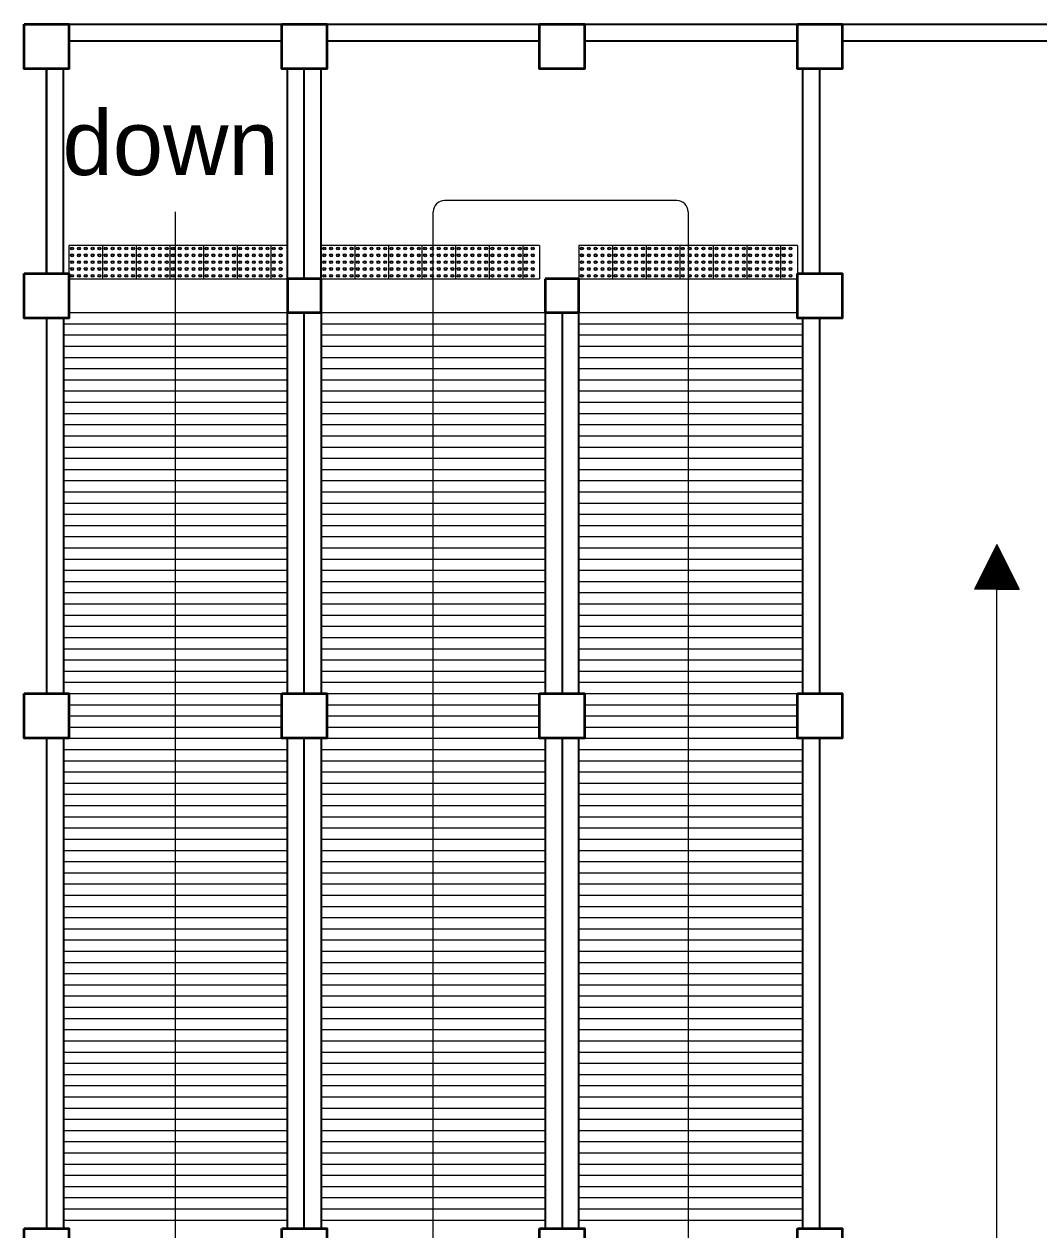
# Model space of a CAD drawing. Header units: millimetres. Extents: x 3 to 200, y 1 to 233.
# Drawn here: x 3.42 to 12.48, y 36.12 to 46.89 of the extents above; entities that cross this region are included whole.
import ezdxf

# ---------------------------------------------------------------- set-up
doc = ezdxf.new("R2010")
doc.units = ezdxf.units.MM
doc.header["$MEASUREMENT"] = 0
doc.styles.add('SWISSLT175', font='swissl.ttf', dxfattribs={"height": 0.175})

msp = doc.modelspace()

# ---------------------------------------------------------------- linework, layer by layer
at = {"color": 8, "lineweight": 25}
for p, q in [((3.82, 46.887), (8.42, 46.887)), ((8.42, 46.887), (13.72, 46.887)), ((3.82, 46.737), (5.72, 46.737)), ((6.12, 46.737), (8.02, 46.737)), ((8.42, 46.737), (10.32, 46.737)), ((10.72, 46.737), (13.72, 46.737)), ((3.62, 46.487), (3.62, 44.662)), ((3.62, 44.662), (3.62, 46.487)), ((3.77, 44.662), (3.77, 46.487)), ((5.77, 44.612), (5.77, 46.487)), ((5.92, 44.612), (5.92, 46.487)), ((6.07, 44.612), (6.07, 46.487)), ((10.37, 44.662), (10.37, 46.487)), ((10.52, 44.662), (10.52, 46.487)), ((8.07, 44.612), (8.07, 40.912)), ((8.37, 40.912), (8.37, 44.612)), ((3.62, 44.262), (3.62, 40.912)), ((3.77, 44.262), (3.77, 40.912)), ((5.77, 40.912), (5.77, 44.312)), ((5.92, 40.912), (5.92, 44.312)), ((6.07, 44.312), (6.07, 40.912)), ((8.22, 44.312), (8.22, 40.912)), ((10.37, 40.912), (10.37, 44.262)), ((10.52, 40.912), (10.52, 44.262)), ((3.62, 40.512), (3.62, 36.137)), ((3.77, 40.512), (3.77, 36.137)), ((5.77, 36.137), (5.77, 40.512)), ((5.92, 36.137), (5.92, 40.512)), ((6.07, 40.512), (6.07, 36.137)), ((8.07, 40.512), (8.07, 36.137)), ((8.22, 40.512), (8.22, 36.137)), ((8.37, 36.137), (8.37, 40.512)), ((10.37, 36.137), (10.37, 40.512)), ((10.52, 36.137), (10.52, 40.512))]:
    msp.add_line(p, q, dxfattribs=at)
at = {"color": 8, "lineweight": 9}
for p, q in [((9.245, 45.312), (7.17, 45.312)), ((4.77, 32.312), (4.77, 45.212)), ((7.07, 31.259), (7.07, 45.212)), ((9.345, 45.212), (9.345, 31.259)), ((4.12, 44.912), (3.82, 44.912)), ((3.82, 44.912), (3.82, 44.612)), ((4.42, 44.912), (4.12, 44.912)), ((4.12, 44.912), (4.12, 44.612)), ((4.72, 44.912), (4.42, 44.912)), ((4.42, 44.912), (4.42, 44.612)), ((5.02, 44.912), (4.72, 44.912)), ((4.72, 44.912), (4.72, 44.612)), ((5.32, 44.912), (5.02, 44.912)), ((5.02, 44.912), (5.02, 44.612)), ((5.32, 44.912), (5.32, 44.612)), ((5.62, 44.912), (5.32, 44.912)), ((5.62, 44.912), (5.62, 44.612)), ((5.77, 44.912), (5.62, 44.912)), ((5.77, 44.912), (5.77, 44.612)), ((6.37, 44.912), (6.07, 44.912)), ((6.07, 44.912), (6.07, 44.612)), ((6.67, 44.912), (6.37, 44.912)), ((6.37, 44.912), (6.37, 44.612)), ((6.97, 44.912), (6.67, 44.912)), ((6.67, 44.912), (6.67, 44.612)), ((7.27, 44.912), (6.97, 44.912)), ((6.97, 44.912), (6.97, 44.612)), ((7.57, 44.912), (7.27, 44.912)), ((7.27, 44.912), (7.27, 44.612)), ((7.87, 44.912), (7.57, 44.912)), ((7.57, 44.912), (7.57, 44.612)), ((8.02, 44.912), (7.87, 44.912)), ((7.87, 44.912), (7.87, 44.612)), ((8.02, 44.912), (8.02, 44.612)), ((8.67, 44.912), (8.37, 44.912)), ((8.37, 44.912), (8.37, 44.612)), ((8.97, 44.912), (8.67, 44.912)), ((8.67, 44.912), (8.67, 44.612)), ((9.27, 44.912), (8.97, 44.912)), ((8.97, 44.912), (8.97, 44.612)), ((9.57, 44.912), (9.27, 44.912)), ((9.27, 44.912), (9.27, 44.612)), ((9.87, 44.912), (9.57, 44.912)), ((9.57, 44.912), (9.57, 44.612)), ((10.17, 44.912), (9.87, 44.912)), ((9.87, 44.912), (9.87, 44.612)), ((10.32, 44.912), (10.17, 44.912)), ((10.17, 44.912), (10.17, 44.612)), ((10.32, 44.912), (10.32, 44.612)), ((3.82, 44.612), (4.12, 44.612)), ((4.12, 44.612), (4.42, 44.612)), ((4.42, 44.612), (4.72, 44.612)), ((4.72, 44.612), (5.02, 44.612)), ((5.02, 44.612), (5.32, 44.612)), ((5.32, 44.612), (5.62, 44.612)), ((5.62, 44.612), (5.92, 44.612)), ((6.07, 44.612), (6.37, 44.612)), ((6.37, 44.612), (6.67, 44.612)), ((6.67, 44.612), (6.97, 44.612)), ((6.97, 44.612), (7.27, 44.612)), ((7.27, 44.612), (7.57, 44.612)), ((7.57, 44.612), (8.02, 44.612)), ((8.37, 44.612), (8.67, 44.612)), ((8.67, 44.612), (8.97, 44.612)), ((8.97, 44.612), (9.27, 44.612)), ((9.27, 44.612), (9.57, 44.612)), ((9.57, 44.612), (9.87, 44.612)), ((9.87, 44.612), (10.32, 44.612)), ((3.82, 44.312), (5.77, 44.312)), ((6.07, 44.312), (8.07, 44.312)), ((8.37, 44.312), (10.32, 44.312)), ((3.77, 44.212), (5.77, 44.212)), ((6.07, 44.212), (8.07, 44.212)), ((8.37, 44.212), (10.37, 44.212)), ((3.77, 44.112), (5.77, 44.112)), ((6.07, 44.112), (8.07, 44.112)), ((8.37, 44.112), (10.37, 44.112)), ((3.77, 44.012), (5.77, 44.012)), ((3.77, 43.912), (5.77, 43.912)), ((6.07, 44.012), (8.07, 44.012)), ((6.07, 43.912), (8.07, 43.912)), ((8.37, 44.012), (10.37, 44.012)), ((8.37, 43.912), (10.37, 43.912)), ((3.77, 43.812), (5.77, 43.812)), ((6.07, 43.812), (8.07, 43.812)), ((8.37, 43.812), (10.37, 43.812)), ((3.77, 43.712), (5.77, 43.712)), ((6.07, 43.712), (8.07, 43.712)), ((8.37, 43.712), (10.37, 43.712)), ((3.77, 43.612), (5.77, 43.612)), ((6.07, 43.612), (8.07, 43.612)), ((8.37, 43.612), (10.37, 43.612)), ((3.77, 43.512), (5.77, 43.512)), ((6.07, 43.512), (8.07, 43.512)), ((8.37, 43.512), (10.37, 43.512)), ((3.77, 43.412), (5.77, 43.412)), ((6.07, 43.412), (8.07, 43.412)), ((8.37, 43.412), (10.37, 43.412)), ((3.77, 43.312), (5.77, 43.312)), ((6.07, 43.312), (8.07, 43.312)), ((8.37, 43.312), (10.37, 43.312)), ((3.77, 43.212), (5.77, 43.212)), ((6.07, 43.212), (8.07, 43.212)), ((8.37, 43.212), (10.37, 43.212)), ((3.77, 43.112), (5.77, 43.112)), ((6.07, 43.112), (8.07, 43.112)), ((8.37, 43.112), (10.37, 43.112)), ((3.77, 43.012), (5.77, 43.012)), ((6.07, 43.012), (8.07, 43.012)), ((8.37, 43.012), (10.37, 43.012)), ((3.77, 42.912), (5.77, 42.912)), ((6.07, 42.912), (8.07, 42.912)), ((8.37, 42.912), (10.37, 42.912)), ((3.77, 42.812), (5.77, 42.812)), ((6.07, 42.812), (8.07, 42.812)), ((8.37, 42.812), (10.37, 42.812)), ((3.77, 42.712), (5.77, 42.712)), ((6.07, 42.712), (8.07, 42.712)), ((8.37, 42.712), (10.37, 42.712)), ((3.77, 42.612), (5.77, 42.612)), ((6.07, 42.612), (8.07, 42.612)), ((8.37, 42.612), (10.37, 42.612)), ((3.77, 42.512), (5.77, 42.512)), ((3.77, 42.412), (5.77, 42.412)), ((6.07, 42.512), (8.07, 42.512)), ((6.07, 42.412), (8.07, 42.412)), ((8.37, 42.512), (10.37, 42.512)), ((8.37, 42.412), (10.37, 42.412)), ((3.77, 42.312), (5.77, 42.312)), ((6.07, 42.312), (8.07, 42.312)), ((8.37, 42.312), (10.37, 42.312)), ((3.77, 42.212), (5.77, 42.212)), ((6.07, 42.212), (8.07, 42.212)), ((8.37, 42.212), (10.37, 42.212)), ((12.1, 42.243), (11.9, 41.843)), ((12.1, 42.193), (12.075, 42.193)), ((12.1, 42.203), (12.08, 42.203)), ((12.1, 42.213), (12.085, 42.213)), ((12.1, 42.223), (12.09, 42.223)), ((12.1, 42.233), (12.095, 42.233)), ((12.1, 42.243), (12.3, 41.843)), ((12.105, 42.233), (12.1, 42.233)), ((12.11, 42.223), (12.1, 42.223)), ((12.115, 42.213), (12.1, 42.213)), ((12.12, 42.203), (12.1, 42.203)), ((12.125, 42.193), (12.1, 42.193)), ((3.77, 42.112), (5.77, 42.112)), ((6.07, 42.112), (8.07, 42.112)), ((8.37, 42.112), (10.37, 42.112)), ((12.1, 42.083), (12.02, 42.083)), ((12.1, 42.093), (12.025, 42.093)), ((12.1, 42.103), (12.03, 42.103)), ((12.1, 42.113), (12.035, 42.113)), ((12.1, 42.123), (12.04, 42.123)), ((12.1, 42.133), (12.045, 42.133)), ((12.1, 42.143), (12.05, 42.143)), ((12.1, 42.153), (12.055, 42.153)), ((12.1, 42.163), (12.06, 42.163)), ((12.1, 42.173), (12.065, 42.173)), ((12.1, 42.183), (12.07, 42.183)), ((12.13, 42.183), (12.1, 42.183)), ((12.135, 42.173), (12.1, 42.173)), ((12.14, 42.163), (12.1, 42.163)), ((12.145, 42.153), (12.1, 42.153)), ((12.15, 42.143), (12.1, 42.143)), ((12.155, 42.133), (12.1, 42.133)), ((12.16, 42.123), (12.1, 42.123)), ((12.165, 42.113), (12.1, 42.113)), ((12.17, 42.103), (12.1, 42.103)), ((12.175, 42.093), (12.1, 42.093)), ((12.18, 42.083), (12.1, 42.083)), ((3.77, 42.012), (5.77, 42.012)), ((6.07, 42.012), (8.07, 42.012)), ((8.37, 42.012), (10.37, 42.012)), ((12.1, 41.983), (11.97, 41.983)), ((12.1, 41.993), (11.975, 41.993)), ((12.1, 42.003), (11.98, 42.003)), ((12.1, 42.013), (11.985, 42.013)), ((12.1, 42.023), (11.99, 42.023)), ((12.1, 42.033), (11.995, 42.033)), ((12.1, 42.043), (12, 42.043)), ((12.1, 42.053), (12.005, 42.053)), ((12.1, 42.063), (12.01, 42.063)), ((12.1, 42.073), (12.015, 42.073)), ((12.185, 42.073), (12.1, 42.073)), ((12.19, 42.063), (12.1, 42.063)), ((12.195, 42.053), (12.1, 42.053)), ((12.2, 42.043), (12.1, 42.043)), ((12.205, 42.033), (12.1, 42.033)), ((12.21, 42.023), (12.1, 42.023)), ((12.215, 42.013), (12.1, 42.013)), ((12.22, 42.003), (12.1, 42.003)), ((12.225, 41.993), (12.1, 41.993)), ((12.23, 41.983), (12.1, 41.983)), ((3.77, 41.912), (5.77, 41.912)), ((6.07, 41.912), (8.07, 41.912)), ((8.37, 41.912), (10.37, 41.912)), ((12.1, 41.873), (11.915, 41.873)), ((12.1, 41.883), (11.92, 41.883)), ((12.1, 41.893), (11.925, 41.893)), ((12.1, 41.903), (11.93, 41.903)), ((12.1, 41.913), (11.935, 41.913)), ((12.1, 41.923), (11.94, 41.923)), ((12.1, 41.933), (11.945, 41.933)), ((12.1, 41.933), (11.945, 41.933)), ((12.1, 41.943), (11.95, 41.943)), ((12.1, 41.953), (11.955, 41.953)), ((12.1, 41.963), (11.96, 41.963)), ((12.1, 41.973), (11.965, 41.973)), ((12.235, 41.973), (12.1, 41.973)), ((12.24, 41.963), (12.1, 41.963)), ((12.245, 41.953), (12.1, 41.953)), ((12.25, 41.943), (12.1, 41.943)), ((12.255, 41.933), (12.1, 41.933)), ((12.255, 41.933), (12.1, 41.933)), ((12.26, 41.923), (12.1, 41.923)), ((12.265, 41.913), (12.1, 41.913)), ((12.27, 41.903), (12.1, 41.903)), ((12.275, 41.893), (12.1, 41.893)), ((12.28, 41.883), (12.1, 41.883)), ((12.285, 41.873), (12.1, 41.873)), ((3.77, 41.812), (5.77, 41.812)), ((6.07, 41.812), (8.07, 41.812)), ((8.37, 41.812), (10.37, 41.812)), ((12.1, 41.843), (11.9, 41.843)), ((12.1, 41.853), (11.905, 41.853)), ((12.1, 41.863), (11.91, 41.863)), ((12.1, 41.863), (12.29, 41.863)), ((12.1, 41.853), (12.295, 41.853)), ((12.1, 34.525), (12.1, 41.843)), ((12.1, 41.843), (12.3, 41.843)), ((3.77, 41.712), (5.77, 41.712)), ((6.07, 41.712), (8.07, 41.712)), ((8.37, 41.712), (10.37, 41.712)), ((3.77, 41.612), (5.77, 41.612)), ((6.07, 41.612), (8.07, 41.612)), ((8.37, 41.612), (10.37, 41.612)), ((3.77, 41.512), (5.77, 41.512)), ((6.07, 41.512), (8.07, 41.512)), ((8.37, 41.512), (10.37, 41.512)), ((3.77, 41.412), (5.77, 41.412)), ((6.07, 41.412), (8.07, 41.412)), ((8.37, 41.412), (10.37, 41.412)), ((3.77, 41.312), (5.77, 41.312)), ((6.07, 41.312), (8.07, 41.312)), ((8.37, 41.312), (10.37, 41.312)), ((3.77, 41.212), (5.77, 41.212)), ((6.07, 41.212), (8.07, 41.212)), ((8.37, 41.212), (10.37, 41.212)), ((3.77, 41.112), (5.77, 41.112)), ((3.77, 41.012), (5.77, 41.012)), ((6.07, 41.112), (8.07, 41.112)), ((6.07, 41.012), (8.07, 41.012)), ((8.37, 41.112), (10.37, 41.112)), ((8.37, 41.012), (10.37, 41.012)), ((3.77, 40.912), (5.77, 40.912)), ((6.07, 40.912), (8.07, 40.912)), ((8.37, 40.912), (10.37, 40.912)), ((3.82, 40.812), (5.72, 40.812)), ((6.12, 40.812), (8.02, 40.812)), ((8.42, 40.812), (10.32, 40.812)), ((3.82, 40.712), (5.72, 40.712)), ((6.12, 40.712), (8.02, 40.712)), ((8.42, 40.712), (10.32, 40.712)), ((3.82, 40.612), (5.72, 40.612)), ((6.12, 40.612), (8.02, 40.612)), ((8.42, 40.612), (10.32, 40.612)), ((3.77, 40.512), (5.77, 40.512)), ((6.07, 40.512), (8.07, 40.512)), ((8.37, 40.512), (10.37, 40.512)), ((3.77, 40.412), (5.77, 40.412)), ((6.07, 40.412), (8.07, 40.412)), ((8.37, 40.412), (10.37, 40.412)), ((3.77, 40.312), (5.77, 40.312)), ((6.07, 40.312), (8.07, 40.312)), ((8.37, 40.312), (10.37, 40.312)), ((3.77, 40.212), (5.77, 40.212)), ((6.07, 40.212), (8.07, 40.212)), ((8.37, 40.212), (10.37, 40.212)), ((3.77, 40.112), (5.77, 40.112)), ((6.07, 40.112), (8.07, 40.112)), ((8.37, 40.112), (10.37, 40.112)), ((3.77, 40.012), (5.77, 40.012)), ((6.07, 40.012), (8.07, 40.012)), ((8.37, 40.012), (10.37, 40.012)), ((3.77, 39.912), (5.77, 39.912)), ((6.07, 39.912), (8.07, 39.912)), ((8.37, 39.912), (10.37, 39.912)), ((3.77, 39.812), (5.77, 39.812)), ((6.07, 39.812), (8.07, 39.812)), ((8.37, 39.812), (10.37, 39.812)), ((3.77, 39.712), (5.77, 39.712)), ((3.77, 39.612), (5.77, 39.612)), ((6.07, 39.712), (8.07, 39.712)), ((6.07, 39.612), (8.07, 39.612)), ((8.37, 39.712), (10.37, 39.712)), ((8.37, 39.612), (10.37, 39.612)), ((3.77, 39.512), (5.77, 39.512)), ((6.07, 39.512), (8.07, 39.512)), ((8.37, 39.512), (10.37, 39.512)), ((3.77, 39.412), (5.77, 39.412)), ((6.07, 39.412), (8.07, 39.412)), ((8.37, 39.412), (10.37, 39.412)), ((3.77, 39.312), (5.77, 39.312)), ((6.07, 39.312), (8.07, 39.312)), ((8.37, 39.312), (10.37, 39.312)), ((3.77, 39.212), (5.77, 39.212)), ((6.07, 39.212), (8.07, 39.212)), ((8.37, 39.212), (10.37, 39.212)), ((3.77, 39.112), (5.77, 39.112)), ((6.07, 39.112), (8.07, 39.112)), ((8.37, 39.112), (10.37, 39.112)), ((3.77, 39.012), (5.77, 39.012)), ((6.07, 39.012), (8.07, 39.012)), ((8.37, 39.012), (10.37, 39.012)), ((3.77, 38.912), (5.77, 38.912)), ((6.07, 38.912), (8.07, 38.912)), ((8.37, 38.912), (10.37, 38.912)), ((3.77, 38.812), (5.77, 38.812)), ((6.07, 38.812), (8.07, 38.812)), ((8.37, 38.812), (10.37, 38.812)), ((3.77, 38.712), (5.77, 38.712)), ((6.07, 38.712), (8.07, 38.712)), ((8.37, 38.712), (10.37, 38.712)), ((3.77, 38.612), (5.77, 38.612)), ((6.07, 38.612), (8.07, 38.612)), ((8.37, 38.612), (10.37, 38.612)), ((3.77, 38.512), (5.77, 38.512)), ((5.77, 38.462), (5.77, 38.162)), ((6.07, 38.512), (8.07, 38.512)), ((6.07, 38.162), (6.07, 38.462)), ((8.07, 38.462), (8.07, 38.162)), ((8.37, 38.512), (10.37, 38.512)), ((8.37, 38.162), (8.37, 38.462)), ((10.37, 38.462), (10.37, 38.162)), ((3.77, 38.412), (5.77, 38.412)), ((6.07, 38.412), (8.07, 38.412)), ((8.37, 38.412), (10.37, 38.412)), ((3.77, 38.312), (5.77, 38.312)), ((3.77, 38.212), (5.77, 38.212)), ((6.07, 38.312), (8.07, 38.312)), ((6.07, 38.212), (8.07, 38.212)), ((8.37, 38.312), (10.37, 38.312)), ((8.37, 38.212), (10.37, 38.212)), ((3.77, 38.112), (5.77, 38.112)), ((6.07, 38.112), (8.07, 38.112)), ((8.37, 38.112), (10.37, 38.112)), ((3.77, 38.012), (5.77, 38.012)), ((6.07, 38.012), (8.07, 38.012)), ((8.37, 38.012), (10.37, 38.012)), ((3.77, 37.912), (5.77, 37.912)), ((6.07, 37.912), (8.07, 37.912)), ((8.37, 37.912), (10.37, 37.912)), ((3.77, 37.812), (5.77, 37.812)), ((6.07, 37.812), (8.07, 37.812)), ((8.37, 37.812), (10.37, 37.812)), ((3.77, 37.712), (5.77, 37.712)), ((6.07, 37.712), (8.07, 37.712)), ((8.37, 37.712), (10.37, 37.712)), ((3.77, 37.612), (5.77, 37.612)), ((6.07, 37.612), (8.07, 37.612)), ((8.37, 37.612), (10.37, 37.612)), ((3.77, 37.512), (5.77, 37.512)), ((6.07, 37.512), (8.07, 37.512)), ((8.37, 37.512), (10.37, 37.512)), ((3.77, 37.412), (5.77, 37.412)), ((6.07, 37.412), (8.07, 37.412)), ((8.37, 37.412), (10.37, 37.412)), ((3.77, 37.312), (5.77, 37.312)), ((6.07, 37.312), (8.07, 37.312)), ((8.37, 37.312), (10.37, 37.312)), ((3.77, 37.212), (5.77, 37.212)), ((6.07, 37.212), (8.07, 37.212)), ((8.37, 37.212), (10.37, 37.212)), ((3.77, 37.112), (5.77, 37.112)), ((6.07, 37.112), (8.07, 37.112)), ((8.37, 37.112), (10.37, 37.112)), ((3.77, 37.012), (5.77, 37.012)), ((6.07, 37.012), (8.07, 37.012)), ((8.37, 37.012), (10.37, 37.012)), ((3.77, 36.912), (5.77, 36.912)), ((3.77, 36.812), (5.77, 36.812)), ((6.07, 36.912), (8.07, 36.912)), ((6.07, 36.812), (8.07, 36.812)), ((8.37, 36.912), (10.37, 36.912)), ((8.37, 36.812), (10.37, 36.812)), ((3.77, 36.712), (5.77, 36.712)), ((6.07, 36.712), (8.07, 36.712)), ((8.37, 36.712), (10.37, 36.712)), ((3.77, 36.612), (5.77, 36.612)), ((6.07, 36.612), (8.07, 36.612)), ((8.37, 36.612), (10.37, 36.612)), ((3.77, 36.512), (5.77, 36.512)), ((6.07, 36.512), (8.07, 36.512)), ((8.37, 36.512), (10.37, 36.512)), ((3.77, 36.412), (5.77, 36.412)), ((6.07, 36.412), (8.07, 36.412)), ((8.37, 36.412), (10.37, 36.412)), ((3.77, 36.312), (5.77, 36.312)), ((6.07, 36.312), (8.07, 36.312)), ((8.37, 36.312), (10.37, 36.312)), ((3.77, 36.212), (5.77, 36.212)), ((6.07, 36.212), (8.07, 36.212)), ((8.37, 36.212), (10.37, 36.212))]:
    msp.add_line(p, q, dxfattribs=at)
at = {"color": 8, "lineweight": 35}
for p, q in [((6.07, 44.612), (5.77, 44.612)), ((5.77, 44.612), (5.77, 44.312)), ((6.07, 44.312), (6.07, 44.612)), ((8.37, 44.612), (8.07, 44.612)), ((8.07, 44.612), (8.07, 44.312)), ((8.37, 44.312), (8.37, 44.612)), ((5.77, 44.312), (6.07, 44.312)), ((5.77, 44.312), (6.07, 44.312)), ((8.07, 44.312), (8.37, 44.312))]:
    msp.add_line(p, q, dxfattribs=at)
for points in [[(3.42, 46.887), (3.82, 46.887), (3.82, 46.487), (3.42, 46.487)], [(5.72, 46.887), (6.12, 46.887), (6.12, 46.487), (5.72, 46.487)], [(8.02, 46.887), (8.42, 46.887), (8.42, 46.487), (8.02, 46.487)], [(10.32, 46.887), (10.72, 46.887), (10.72, 46.487), (10.32, 46.487)], [(3.42, 44.662), (3.82, 44.662), (3.82, 44.262), (3.42, 44.262)], [(10.32, 44.662), (10.72, 44.662), (10.72, 44.262), (10.32, 44.262)], [(3.42, 40.912), (3.82, 40.912), (3.82, 40.512), (3.42, 40.512)], [(5.72, 40.912), (6.12, 40.912), (6.12, 40.512), (5.72, 40.512)], [(8.02, 40.912), (8.42, 40.912), (8.42, 40.512), (8.02, 40.512)], [(10.32, 40.912), (10.72, 40.912), (10.72, 40.512), (10.32, 40.512)], [(3.42, 36.137), (3.82, 36.137), (3.82, 35.737), (3.42, 35.737)], [(5.72, 36.137), (6.12, 36.137), (6.12, 35.737), (5.72, 35.737)], [(8.02, 36.137), (8.42, 36.137), (8.42, 35.737), (8.02, 35.737)], [(10.32, 36.137), (10.72, 36.137), (10.72, 35.737), (10.32, 35.737)]]:
    msp.add_lwpolyline(points, close=True, dxfattribs=at)
at = {"color": 8, "lineweight": 9}
for centre, radius in [((3.848, 44.884), 0.013), ((3.848, 44.884), 0.009), ((3.909, 44.884), 0.013), ((3.909, 44.884), 0.009), ((3.97, 44.884), 0.013), ((3.97, 44.884), 0.009), ((4.031, 44.884), 0.013), ((4.031, 44.884), 0.009), ((4.092, 44.884), 0.013), ((4.092, 44.884), 0.009), ((4.148, 44.884), 0.013), ((4.148, 44.884), 0.009), ((4.209, 44.884), 0.013), ((4.209, 44.884), 0.009), ((4.27, 44.884), 0.013), ((4.27, 44.884), 0.009), ((4.331, 44.884), 0.013), ((4.331, 44.884), 0.009), ((4.392, 44.884), 0.013), ((4.392, 44.884), 0.009), ((4.448, 44.884), 0.013), ((4.448, 44.884), 0.009), ((4.509, 44.884), 0.013), ((4.509, 44.884), 0.009), ((4.57, 44.884), 0.013), ((4.57, 44.884), 0.009), ((4.631, 44.884), 0.013), ((4.631, 44.884), 0.009), ((4.692, 44.884), 0.013), ((4.692, 44.884), 0.009), ((4.748, 44.884), 0.013), ((4.748, 44.884), 0.009), ((4.809, 44.884), 0.013), ((4.809, 44.884), 0.009), ((4.87, 44.884), 0.013), ((4.87, 44.884), 0.009), ((4.931, 44.884), 0.013), ((4.931, 44.884), 0.009), ((4.992, 44.884), 0.013), ((4.992, 44.884), 0.009), ((5.048, 44.884), 0.013), ((5.048, 44.884), 0.009), ((5.109, 44.884), 0.013), ((5.109, 44.884), 0.009), ((5.17, 44.884), 0.013), ((5.17, 44.884), 0.009), ((5.231, 44.884), 0.013), ((5.231, 44.884), 0.009), ((5.292, 44.884), 0.013), ((5.292, 44.884), 0.009), ((5.348, 44.884), 0.013), ((5.348, 44.884), 0.009), ((5.409, 44.884), 0.013), ((5.409, 44.884), 0.009), ((5.47, 44.884), 0.013), ((5.47, 44.884), 0.009), ((5.531, 44.884), 0.013), ((5.531, 44.884), 0.009), ((5.592, 44.884), 0.013), ((5.592, 44.884), 0.009), ((5.648, 44.884), 0.013), ((5.648, 44.884), 0.009), ((5.709, 44.884), 0.013), ((5.709, 44.884), 0.009), ((6.098, 44.884), 0.013), ((6.098, 44.884), 0.009), ((6.159, 44.884), 0.013), ((6.159, 44.884), 0.009), ((6.22, 44.884), 0.013), ((6.22, 44.884), 0.009), ((6.281, 44.884), 0.013), ((6.281, 44.884), 0.009), ((6.342, 44.884), 0.013), ((6.342, 44.884), 0.009), ((6.398, 44.884), 0.013), ((6.398, 44.884), 0.009), ((6.459, 44.884), 0.013), ((6.459, 44.884), 0.009), ((6.52, 44.884), 0.013), ((6.52, 44.884), 0.009), ((6.581, 44.884), 0.013), ((6.581, 44.884), 0.009), ((6.642, 44.884), 0.013), ((6.642, 44.884), 0.009), ((6.698, 44.884), 0.013), ((6.698, 44.884), 0.009), ((6.759, 44.884), 0.013), ((6.759, 44.884), 0.009), ((6.82, 44.884), 0.013), ((6.82, 44.884), 0.009), ((6.881, 44.884), 0.013), ((6.881, 44.884), 0.009), ((6.942, 44.884), 0.013), ((6.942, 44.884), 0.009), ((6.998, 44.884), 0.013), ((6.998, 44.884), 0.009), ((7.059, 44.884), 0.013), ((7.059, 44.884), 0.009), ((7.12, 44.884), 0.013), ((7.12, 44.884), 0.009), ((7.181, 44.884), 0.013), ((7.181, 44.884), 0.009), ((7.242, 44.884), 0.013), ((7.242, 44.884), 0.009), ((7.298, 44.884), 0.013), ((7.298, 44.884), 0.009), ((7.359, 44.884), 0.013), ((7.359, 44.884), 0.009), ((7.42, 44.884), 0.013), ((7.42, 44.884), 0.009), ((7.481, 44.884), 0.013), ((7.481, 44.884), 0.009), ((7.542, 44.884), 0.013), ((7.542, 44.884), 0.009), ((7.598, 44.884), 0.013), ((7.598, 44.884), 0.009), ((7.659, 44.884), 0.013), ((7.659, 44.884), 0.009), ((7.72, 44.884), 0.013), ((7.72, 44.884), 0.009), ((7.781, 44.884), 0.013), ((7.781, 44.884), 0.009), ((7.842, 44.884), 0.013), ((7.842, 44.884), 0.009), ((7.898, 44.884), 0.013), ((7.898, 44.884), 0.009), ((7.959, 44.884), 0.013), ((7.959, 44.884), 0.009), ((8.398, 44.884), 0.013), ((8.398, 44.884), 0.009), ((8.459, 44.884), 0.013), ((8.459, 44.884), 0.009), ((8.52, 44.884), 0.013), ((8.52, 44.884), 0.009), ((8.581, 44.884), 0.013), ((8.581, 44.884), 0.009), ((8.642, 44.884), 0.013), ((8.642, 44.884), 0.009), ((8.698, 44.884), 0.013), ((8.698, 44.884), 0.009), ((8.759, 44.884), 0.013), ((8.759, 44.884), 0.009), ((8.82, 44.884), 0.013), ((8.82, 44.884), 0.009), ((8.881, 44.884), 0.013), ((8.881, 44.884), 0.009), ((8.942, 44.884), 0.013), ((8.942, 44.884), 0.009), ((8.998, 44.884), 0.013), ((8.998, 44.884), 0.009), ((9.059, 44.884), 0.013), ((9.059, 44.884), 0.009), ((9.12, 44.884), 0.013), ((9.12, 44.884), 0.009), ((9.181, 44.884), 0.013), ((9.181, 44.884), 0.009), ((9.242, 44.884), 0.013), ((9.242, 44.884), 0.009), ((9.298, 44.884), 0.013), ((9.298, 44.884), 0.009), ((9.359, 44.884), 0.013), ((9.359, 44.884), 0.009), ((9.42, 44.884), 0.013), ((9.42, 44.884), 0.009), ((9.481, 44.884), 0.013), ((9.481, 44.884), 0.009), ((9.542, 44.884), 0.013), ((9.542, 44.884), 0.009), ((9.598, 44.884), 0.013), ((9.598, 44.884), 0.009), ((9.659, 44.884), 0.013), ((9.659, 44.884), 0.009), ((9.72, 44.884), 0.013), ((9.72, 44.884), 0.009), ((9.781, 44.884), 0.013), ((9.781, 44.884), 0.009), ((9.842, 44.884), 0.013), ((9.842, 44.884), 0.009), ((9.898, 44.884), 0.013), ((9.898, 44.884), 0.009), ((9.959, 44.884), 0.013), ((9.959, 44.884), 0.009), ((10.02, 44.884), 0.013), ((10.02, 44.884), 0.009), ((10.081, 44.884), 0.013), ((10.081, 44.884), 0.009), ((10.142, 44.884), 0.013), ((10.142, 44.884), 0.009), ((10.198, 44.884), 0.013), ((10.198, 44.884), 0.009), ((10.259, 44.884), 0.013), ((10.259, 44.884), 0.009), ((3.848, 44.823), 0.013), ((3.848, 44.762), 0.013), ((3.848, 44.823), 0.009), ((3.909, 44.823), 0.013), ((3.909, 44.762), 0.013), ((3.909, 44.823), 0.009), ((3.97, 44.823), 0.013), ((3.97, 44.762), 0.013), ((3.97, 44.823), 0.009), ((4.031, 44.823), 0.013), ((4.031, 44.762), 0.013), ((4.031, 44.823), 0.009), ((4.092, 44.823), 0.013), ((4.092, 44.762), 0.013), ((4.092, 44.823), 0.009), ((4.148, 44.823), 0.013), ((4.148, 44.762), 0.013), ((4.148, 44.823), 0.009), ((4.209, 44.823), 0.013), ((4.209, 44.762), 0.013), ((4.209, 44.823), 0.009), ((4.27, 44.823), 0.013), ((4.27, 44.762), 0.013), ((4.27, 44.823), 0.009), ((4.331, 44.823), 0.013), ((4.331, 44.762), 0.013), ((4.331, 44.823), 0.009), ((4.392, 44.823), 0.013), ((4.392, 44.762), 0.013), ((4.392, 44.823), 0.009), ((4.448, 44.823), 0.013), ((4.448, 44.762), 0.013), ((4.448, 44.823), 0.009), ((4.509, 44.823), 0.013), ((4.509, 44.762), 0.013), ((4.509, 44.823), 0.009), ((4.57, 44.823), 0.013), ((4.57, 44.762), 0.013), ((4.57, 44.823), 0.009), ((4.631, 44.823), 0.013), ((4.631, 44.762), 0.013), ((4.631, 44.823), 0.009), ((4.692, 44.823), 0.013), ((4.692, 44.762), 0.013), ((4.692, 44.823), 0.009), ((4.748, 44.823), 0.013), ((4.748, 44.762), 0.013), ((4.748, 44.823), 0.009), ((4.809, 44.823), 0.013), ((4.809, 44.762), 0.013), ((4.809, 44.823), 0.009), ((4.87, 44.823), 0.013), ((4.87, 44.762), 0.013), ((4.87, 44.823), 0.009), ((4.931, 44.823), 0.013), ((4.931, 44.762), 0.013), ((4.931, 44.823), 0.009), ((4.992, 44.823), 0.013), ((4.992, 44.762), 0.013), ((4.992, 44.823), 0.009), ((5.048, 44.823), 0.013), ((5.048, 44.762), 0.013), ((5.048, 44.823), 0.009), ((5.109, 44.823), 0.013), ((5.109, 44.762), 0.013), ((5.109, 44.823), 0.009), ((5.17, 44.823), 0.013), ((5.17, 44.762), 0.013), ((5.17, 44.823), 0.009), ((5.231, 44.823), 0.013), ((5.231, 44.762), 0.013), ((5.231, 44.823), 0.009), ((5.292, 44.823), 0.013), ((5.292, 44.762), 0.013), ((5.292, 44.823), 0.009), ((5.348, 44.823), 0.013), ((5.348, 44.762), 0.013), ((5.348, 44.823), 0.009), ((5.409, 44.823), 0.013), ((5.409, 44.762), 0.013), ((5.409, 44.823), 0.009), ((5.47, 44.823), 0.013), ((5.47, 44.762), 0.013), ((5.47, 44.823), 0.009), ((5.531, 44.823), 0.013), ((5.531, 44.762), 0.013), ((5.531, 44.823), 0.009), ((5.592, 44.823), 0.013), ((5.592, 44.762), 0.013), ((5.592, 44.823), 0.009), ((5.648, 44.823), 0.013), ((5.648, 44.762), 0.013), ((5.648, 44.823), 0.009), ((5.709, 44.823), 0.013), ((5.709, 44.762), 0.013), ((5.709, 44.823), 0.009), ((6.098, 44.823), 0.013), ((6.098, 44.762), 0.013), ((6.098, 44.823), 0.009), ((6.159, 44.823), 0.013), ((6.159, 44.762), 0.013), ((6.159, 44.823), 0.009), ((6.22, 44.823), 0.013), ((6.22, 44.762), 0.013), ((6.22, 44.823), 0.009), ((6.281, 44.823), 0.013), ((6.281, 44.762), 0.013), ((6.281, 44.823), 0.009), ((6.342, 44.823), 0.013), ((6.342, 44.762), 0.013), ((6.342, 44.823), 0.009), ((6.398, 44.823), 0.013), ((6.398, 44.762), 0.013), ((6.398, 44.823), 0.009), ((6.459, 44.823), 0.013), ((6.459, 44.762), 0.013), ((6.459, 44.823), 0.009), ((6.52, 44.823), 0.013), ((6.52, 44.762), 0.013), ((6.52, 44.823), 0.009), ((6.581, 44.823), 0.013), ((6.581, 44.762), 0.013), ((6.581, 44.823), 0.009), ((6.642, 44.823), 0.013), ((6.642, 44.762), 0.013), ((6.642, 44.823), 0.009), ((6.698, 44.823), 0.013), ((6.698, 44.762), 0.013), ((6.698, 44.823), 0.009), ((6.759, 44.823), 0.013), ((6.759, 44.762), 0.013), ((6.759, 44.823), 0.009), ((6.82, 44.823), 0.013), ((6.82, 44.762), 0.013), ((6.82, 44.823), 0.009), ((6.881, 44.823), 0.013), ((6.881, 44.762), 0.013), ((6.881, 44.823), 0.009), ((6.942, 44.823), 0.013), ((6.942, 44.762), 0.013), ((6.942, 44.823), 0.009), ((6.998, 44.823), 0.013), ((6.998, 44.762), 0.013), ((6.998, 44.823), 0.009), ((7.059, 44.823), 0.013), ((7.059, 44.762), 0.013), ((7.059, 44.823), 0.009), ((7.12, 44.823), 0.013), ((7.12, 44.762), 0.013), ((7.12, 44.823), 0.009), ((7.181, 44.823), 0.013), ((7.181, 44.762), 0.013), ((7.181, 44.823), 0.009), ((7.242, 44.823), 0.013), ((7.242, 44.762), 0.013), ((7.242, 44.823), 0.009), ((7.298, 44.823), 0.013), ((7.298, 44.762), 0.013), ((7.298, 44.823), 0.009), ((7.359, 44.823), 0.013), ((7.359, 44.762), 0.013), ((7.359, 44.823), 0.009), ((7.42, 44.823), 0.013), ((7.42, 44.762), 0.013), ((7.42, 44.823), 0.009), ((7.481, 44.823), 0.013), ((7.481, 44.762), 0.013), ((7.481, 44.823), 0.009), ((7.542, 44.823), 0.013), ((7.542, 44.762), 0.013), ((7.542, 44.823), 0.009), ((7.598, 44.823), 0.013), ((7.598, 44.762), 0.013), ((7.598, 44.823), 0.009), ((7.659, 44.823), 0.013), ((7.659, 44.762), 0.013), ((7.659, 44.823), 0.009), ((7.72, 44.823), 0.013), ((7.72, 44.762), 0.013), ((7.72, 44.823), 0.009), ((7.781, 44.823), 0.013), ((7.781, 44.762), 0.013), ((7.781, 44.823), 0.009), ((7.842, 44.823), 0.013), ((7.842, 44.762), 0.013), ((7.842, 44.823), 0.009), ((7.898, 44.823), 0.013), ((7.898, 44.762), 0.013), ((7.898, 44.823), 0.009), ((7.959, 44.823), 0.013), ((7.959, 44.762), 0.013), ((7.959, 44.823), 0.009), ((8.398, 44.823), 0.013), ((8.398, 44.762), 0.013), ((8.398, 44.823), 0.009), ((8.459, 44.823), 0.013), ((8.459, 44.762), 0.013), ((8.459, 44.823), 0.009), ((8.52, 44.823), 0.013), ((8.52, 44.762), 0.013), ((8.52, 44.823), 0.009), ((8.581, 44.823), 0.013), ((8.581, 44.762), 0.013), ((8.581, 44.823), 0.009), ((8.642, 44.823), 0.013), ((8.642, 44.762), 0.013), ((8.642, 44.823), 0.009), ((8.698, 44.823), 0.013), ((8.698, 44.762), 0.013), ((8.698, 44.823), 0.009), ((8.759, 44.823), 0.013), ((8.759, 44.762), 0.013), ((8.759, 44.823), 0.009), ((8.82, 44.823), 0.013), ((8.82, 44.762), 0.013), ((8.82, 44.823), 0.009), ((8.881, 44.823), 0.013), ((8.881, 44.762), 0.013), ((8.881, 44.823), 0.009), ((8.942, 44.823), 0.013), ((8.942, 44.762), 0.013), ((8.942, 44.823), 0.009), ((8.998, 44.823), 0.013), ((8.998, 44.762), 0.013), ((8.998, 44.823), 0.009), ((9.059, 44.823), 0.013), ((9.059, 44.762), 0.013), ((9.059, 44.823), 0.009), ((9.12, 44.823), 0.013), ((9.12, 44.762), 0.013), ((9.12, 44.823), 0.009), ((9.181, 44.823), 0.013), ((9.181, 44.762), 0.013), ((9.181, 44.823), 0.009), ((9.242, 44.823), 0.013), ((9.242, 44.762), 0.013), ((9.242, 44.823), 0.009), ((9.298, 44.823), 0.013), ((9.298, 44.762), 0.013), ((9.298, 44.823), 0.009), ((9.359, 44.823), 0.013), ((9.359, 44.762), 0.013), ((9.359, 44.823), 0.009), ((9.42, 44.823), 0.013), ((9.42, 44.762), 0.013), ((9.42, 44.823), 0.009), ((9.481, 44.823), 0.013), ((9.481, 44.762), 0.013), ((9.481, 44.823), 0.009), ((9.542, 44.823), 0.013), ((9.542, 44.762), 0.013), ((9.542, 44.823), 0.009), ((9.598, 44.823), 0.013), ((9.598, 44.762), 0.013), ((9.598, 44.823), 0.009), ((9.659, 44.823), 0.013), ((9.659, 44.762), 0.013), ((9.659, 44.823), 0.009), ((9.72, 44.823), 0.013), ((9.72, 44.762), 0.013), ((9.72, 44.823), 0.009), ((9.781, 44.823), 0.013), ((9.781, 44.762), 0.013), ((9.781, 44.823), 0.009), ((9.842, 44.823), 0.013), ((9.842, 44.762), 0.013), ((9.842, 44.823), 0.009), ((9.898, 44.823), 0.013), ((9.898, 44.762), 0.013), ((9.898, 44.823), 0.009), ((9.959, 44.823), 0.013), ((9.959, 44.762), 0.013), ((9.959, 44.823), 0.009), ((10.02, 44.823), 0.013), ((10.02, 44.762), 0.013), ((10.02, 44.823), 0.009), ((10.081, 44.823), 0.013), ((10.081, 44.762), 0.013), ((10.081, 44.823), 0.009), ((10.142, 44.823), 0.013), ((10.142, 44.762), 0.013), ((10.142, 44.823), 0.009), ((10.198, 44.823), 0.013), ((10.198, 44.762), 0.013), ((10.198, 44.823), 0.009), ((10.259, 44.823), 0.013), ((10.259, 44.762), 0.013), ((10.259, 44.823), 0.009), ((3.848, 44.701), 0.013), ((3.848, 44.762), 0.009), ((3.848, 44.701), 0.009), ((3.909, 44.701), 0.013), ((3.909, 44.762), 0.009), ((3.909, 44.701), 0.009), ((3.97, 44.701), 0.013), ((3.97, 44.762), 0.009), ((3.97, 44.701), 0.009), ((4.031, 44.701), 0.013), ((4.031, 44.762), 0.009), ((4.031, 44.701), 0.009), ((4.092, 44.701), 0.013), ((4.092, 44.762), 0.009), ((4.092, 44.701), 0.009), ((4.148, 44.701), 0.013), ((4.148, 44.762), 0.009), ((4.148, 44.701), 0.009), ((4.209, 44.701), 0.013), ((4.209, 44.762), 0.009), ((4.209, 44.701), 0.009), ((4.27, 44.701), 0.013), ((4.27, 44.762), 0.009), ((4.27, 44.701), 0.009), ((4.331, 44.701), 0.013), ((4.331, 44.762), 0.009), ((4.331, 44.701), 0.009), ((4.392, 44.701), 0.013), ((4.392, 44.762), 0.009), ((4.392, 44.701), 0.009), ((4.448, 44.701), 0.013), ((4.448, 44.762), 0.009), ((4.448, 44.701), 0.009), ((4.509, 44.701), 0.013), ((4.509, 44.762), 0.009), ((4.509, 44.701), 0.009), ((4.57, 44.701), 0.013), ((4.57, 44.762), 0.009), ((4.57, 44.701), 0.009), ((4.631, 44.701), 0.013), ((4.631, 44.762), 0.009), ((4.631, 44.701), 0.009), ((4.692, 44.701), 0.013), ((4.692, 44.762), 0.009), ((4.692, 44.701), 0.009), ((4.748, 44.701), 0.013), ((4.748, 44.762), 0.009), ((4.748, 44.701), 0.009), ((4.809, 44.701), 0.013), ((4.809, 44.762), 0.009), ((4.809, 44.701), 0.009), ((4.87, 44.701), 0.013), ((4.87, 44.762), 0.009), ((4.87, 44.701), 0.009), ((4.931, 44.701), 0.013), ((4.931, 44.762), 0.009), ((4.931, 44.701), 0.009), ((4.992, 44.701), 0.013), ((4.992, 44.762), 0.009), ((4.992, 44.701), 0.009), ((5.048, 44.701), 0.013), ((5.048, 44.762), 0.009), ((5.048, 44.701), 0.009), ((5.109, 44.701), 0.013), ((5.109, 44.762), 0.009), ((5.109, 44.701), 0.009), ((5.17, 44.701), 0.013), ((5.17, 44.762), 0.009), ((5.17, 44.701), 0.009), ((5.231, 44.701), 0.013), ((5.231, 44.762), 0.009), ((5.231, 44.701), 0.009), ((5.292, 44.701), 0.013), ((5.292, 44.762), 0.009), ((5.292, 44.701), 0.009), ((5.348, 44.701), 0.013), ((5.348, 44.762), 0.009), ((5.348, 44.701), 0.009), ((5.409, 44.701), 0.013), ((5.409, 44.762), 0.009), ((5.409, 44.701), 0.009), ((5.47, 44.701), 0.013), ((5.47, 44.762), 0.009), ((5.47, 44.701), 0.009), ((5.531, 44.701), 0.013), ((5.531, 44.762), 0.009), ((5.531, 44.701), 0.009), ((5.592, 44.701), 0.013), ((5.592, 44.762), 0.009), ((5.592, 44.701), 0.009), ((5.648, 44.701), 0.013), ((5.648, 44.762), 0.009), ((5.648, 44.701), 0.009), ((5.709, 44.701), 0.013), ((5.709, 44.762), 0.009), ((5.709, 44.701), 0.009), ((6.098, 44.701), 0.013), ((6.098, 44.762), 0.009), ((6.098, 44.701), 0.009), ((6.159, 44.701), 0.013), ((6.159, 44.762), 0.009), ((6.159, 44.701), 0.009), ((6.22, 44.701), 0.013), ((6.22, 44.762), 0.009), ((6.22, 44.701), 0.009), ((6.281, 44.701), 0.013), ((6.281, 44.762), 0.009), ((6.281, 44.701), 0.009), ((6.342, 44.701), 0.013), ((6.342, 44.762), 0.009), ((6.342, 44.701), 0.009), ((6.398, 44.701), 0.013), ((6.398, 44.762), 0.009), ((6.398, 44.701), 0.009), ((6.459, 44.701), 0.013), ((6.459, 44.762), 0.009), ((6.459, 44.701), 0.009), ((6.52, 44.701), 0.013), ((6.52, 44.762), 0.009), ((6.52, 44.701), 0.009), ((6.581, 44.701), 0.013), ((6.581, 44.762), 0.009), ((6.581, 44.701), 0.009), ((6.642, 44.701), 0.013), ((6.642, 44.762), 0.009), ((6.642, 44.701), 0.009), ((6.698, 44.701), 0.013), ((6.698, 44.762), 0.009), ((6.698, 44.701), 0.009), ((6.759, 44.701), 0.013), ((6.759, 44.762), 0.009), ((6.759, 44.701), 0.009), ((6.82, 44.701), 0.013), ((6.82, 44.762), 0.009), ((6.82, 44.701), 0.009), ((6.881, 44.701), 0.013), ((6.881, 44.762), 0.009), ((6.881, 44.701), 0.009), ((6.942, 44.701), 0.013), ((6.942, 44.762), 0.009), ((6.942, 44.701), 0.009), ((6.998, 44.701), 0.013), ((6.998, 44.762), 0.009), ((6.998, 44.701), 0.009), ((7.059, 44.701), 0.013), ((7.059, 44.762), 0.009), ((7.059, 44.701), 0.009), ((7.12, 44.701), 0.013), ((7.12, 44.762), 0.009), ((7.12, 44.701), 0.009), ((7.181, 44.701), 0.013), ((7.181, 44.762), 0.009), ((7.181, 44.701), 0.009), ((7.242, 44.701), 0.013), ((7.242, 44.762), 0.009), ((7.242, 44.701), 0.009), ((7.298, 44.701), 0.013), ((7.298, 44.762), 0.009), ((7.298, 44.701), 0.009), ((7.359, 44.701), 0.013), ((7.359, 44.762), 0.009), ((7.359, 44.701), 0.009), ((7.42, 44.701), 0.013), ((7.42, 44.762), 0.009), ((7.42, 44.701), 0.009), ((7.481, 44.701), 0.013), ((7.481, 44.762), 0.009), ((7.481, 44.701), 0.009), ((7.542, 44.701), 0.013), ((7.542, 44.762), 0.009), ((7.542, 44.701), 0.009), ((7.598, 44.701), 0.013), ((7.598, 44.762), 0.009), ((7.598, 44.701), 0.009), ((7.659, 44.701), 0.013), ((7.659, 44.762), 0.009), ((7.659, 44.701), 0.009), ((7.72, 44.701), 0.013), ((7.72, 44.762), 0.009), ((7.72, 44.701), 0.009), ((7.781, 44.701), 0.013), ((7.781, 44.762), 0.009), ((7.781, 44.701), 0.009), ((7.842, 44.701), 0.013), ((7.842, 44.762), 0.009), ((7.842, 44.701), 0.009), ((7.898, 44.701), 0.013), ((7.898, 44.762), 0.009), ((7.898, 44.701), 0.009), ((7.959, 44.701), 0.013), ((7.959, 44.762), 0.009), ((7.959, 44.701), 0.009), ((8.398, 44.701), 0.013), ((8.398, 44.762), 0.009), ((8.398, 44.701), 0.009), ((8.459, 44.701), 0.013), ((8.459, 44.762), 0.009), ((8.459, 44.701), 0.009), ((8.52, 44.701), 0.013), ((8.52, 44.762), 0.009), ((8.52, 44.701), 0.009), ((8.581, 44.701), 0.013), ((8.581, 44.762), 0.009), ((8.581, 44.701), 0.009), ((8.642, 44.701), 0.013), ((8.642, 44.762), 0.009), ((8.642, 44.701), 0.009), ((8.698, 44.701), 0.013), ((8.698, 44.762), 0.009), ((8.698, 44.701), 0.009), ((8.759, 44.701), 0.013), ((8.759, 44.762), 0.009), ((8.759, 44.701), 0.009), ((8.82, 44.701), 0.013), ((8.82, 44.762), 0.009), ((8.82, 44.701), 0.009), ((8.881, 44.701), 0.013), ((8.881, 44.762), 0.009), ((8.881, 44.701), 0.009), ((8.942, 44.701), 0.013), ((8.942, 44.762), 0.009), ((8.942, 44.701), 0.009), ((8.998, 44.701), 0.013), ((8.998, 44.762), 0.009), ((8.998, 44.701), 0.009), ((9.059, 44.701), 0.013), ((9.059, 44.762), 0.009), ((9.059, 44.701), 0.009), ((9.12, 44.701), 0.013), ((9.12, 44.762), 0.009), ((9.12, 44.701), 0.009), ((9.181, 44.701), 0.013), ((9.181, 44.762), 0.009), ((9.181, 44.701), 0.009), ((9.242, 44.701), 0.013), ((9.242, 44.762), 0.009), ((9.242, 44.701), 0.009), ((9.298, 44.701), 0.013), ((9.298, 44.762), 0.009), ((9.298, 44.701), 0.009), ((9.359, 44.701), 0.013), ((9.359, 44.762), 0.009), ((9.359, 44.701), 0.009), ((9.42, 44.701), 0.013), ((9.42, 44.762), 0.009), ((9.42, 44.701), 0.009), ((9.481, 44.701), 0.013), ((9.481, 44.762), 0.009), ((9.481, 44.701), 0.009), ((9.542, 44.701), 0.013), ((9.542, 44.762), 0.009), ((9.542, 44.701), 0.009), ((9.598, 44.701), 0.013), ((9.598, 44.762), 0.009), ((9.598, 44.701), 0.009), ((9.659, 44.701), 0.013), ((9.659, 44.762), 0.009), ((9.659, 44.701), 0.009), ((9.72, 44.701), 0.013), ((9.72, 44.762), 0.009), ((9.72, 44.701), 0.009), ((9.781, 44.701), 0.013), ((9.781, 44.762), 0.009), ((9.781, 44.701), 0.009), ((9.842, 44.701), 0.013), ((9.842, 44.762), 0.009), ((9.842, 44.701), 0.009), ((9.898, 44.701), 0.013), ((9.898, 44.762), 0.009), ((9.898, 44.701), 0.009), ((9.959, 44.701), 0.013), ((9.959, 44.762), 0.009), ((9.959, 44.701), 0.009), ((10.02, 44.701), 0.013), ((10.02, 44.762), 0.009), ((10.02, 44.701), 0.009), ((10.081, 44.701), 0.013), ((10.081, 44.762), 0.009), ((10.081, 44.701), 0.009), ((10.142, 44.701), 0.013), ((10.142, 44.762), 0.009), ((10.142, 44.701), 0.009), ((10.198, 44.701), 0.013), ((10.198, 44.762), 0.009), ((10.198, 44.701), 0.009), ((10.259, 44.701), 0.013), ((10.259, 44.762), 0.009), ((10.259, 44.701), 0.009), ((3.848, 44.64), 0.013), ((3.848, 44.64), 0.009), ((3.909, 44.64), 0.013), ((3.909, 44.64), 0.009), ((3.97, 44.64), 0.013), ((3.97, 44.64), 0.009), ((4.031, 44.64), 0.013), ((4.031, 44.64), 0.009), ((4.092, 44.64), 0.013), ((4.092, 44.64), 0.009), ((4.148, 44.64), 0.013), ((4.148, 44.64), 0.009), ((4.209, 44.64), 0.013), ((4.209, 44.64), 0.009), ((4.27, 44.64), 0.013), ((4.27, 44.64), 0.009), ((4.331, 44.64), 0.013), ((4.331, 44.64), 0.009), ((4.392, 44.64), 0.013), ((4.392, 44.64), 0.009), ((4.448, 44.64), 0.013), ((4.448, 44.64), 0.009), ((4.509, 44.64), 0.013), ((4.509, 44.64), 0.009), ((4.57, 44.64), 0.013), ((4.57, 44.64), 0.009), ((4.631, 44.64), 0.013), ((4.631, 44.64), 0.009), ((4.692, 44.64), 0.013), ((4.692, 44.64), 0.009), ((4.748, 44.64), 0.013), ((4.748, 44.64), 0.009), ((4.809, 44.64), 0.013), ((4.809, 44.64), 0.009), ((4.87, 44.64), 0.013), ((4.87, 44.64), 0.009), ((4.931, 44.64), 0.013), ((4.931, 44.64), 0.009), ((4.992, 44.64), 0.013), ((4.992, 44.64), 0.009), ((5.048, 44.64), 0.013), ((5.048, 44.64), 0.009), ((5.109, 44.64), 0.013), ((5.109, 44.64), 0.009), ((5.17, 44.64), 0.013), ((5.17, 44.64), 0.009), ((5.231, 44.64), 0.013), ((5.231, 44.64), 0.009), ((5.292, 44.64), 0.013), ((5.292, 44.64), 0.009), ((5.348, 44.64), 0.013), ((5.348, 44.64), 0.009), ((5.409, 44.64), 0.013), ((5.409, 44.64), 0.009), ((5.47, 44.64), 0.013), ((5.47, 44.64), 0.009), ((5.531, 44.64), 0.013), ((5.531, 44.64), 0.009), ((5.592, 44.64), 0.013), ((5.592, 44.64), 0.009), ((5.648, 44.64), 0.013), ((5.648, 44.64), 0.009), ((5.709, 44.64), 0.013), ((5.709, 44.64), 0.009), ((6.098, 44.64), 0.013), ((6.098, 44.64), 0.009), ((6.159, 44.64), 0.013), ((6.159, 44.64), 0.009), ((6.22, 44.64), 0.013), ((6.22, 44.64), 0.009), ((6.281, 44.64), 0.013), ((6.281, 44.64), 0.009), ((6.342, 44.64), 0.013), ((6.342, 44.64), 0.009), ((6.398, 44.64), 0.013), ((6.398, 44.64), 0.009), ((6.459, 44.64), 0.013), ((6.459, 44.64), 0.009), ((6.52, 44.64), 0.013), ((6.52, 44.64), 0.009), ((6.581, 44.64), 0.013), ((6.581, 44.64), 0.009), ((6.642, 44.64), 0.013), ((6.642, 44.64), 0.009), ((6.698, 44.64), 0.013), ((6.698, 44.64), 0.009), ((6.759, 44.64), 0.013), ((6.759, 44.64), 0.009), ((6.82, 44.64), 0.013), ((6.82, 44.64), 0.009), ((6.881, 44.64), 0.013), ((6.881, 44.64), 0.009), ((6.942, 44.64), 0.013), ((6.942, 44.64), 0.009), ((6.998, 44.64), 0.013), ((6.998, 44.64), 0.009), ((7.059, 44.64), 0.013), ((7.059, 44.64), 0.009), ((7.12, 44.64), 0.013), ((7.12, 44.64), 0.009), ((7.181, 44.64), 0.013), ((7.181, 44.64), 0.009), ((7.242, 44.64), 0.013), ((7.242, 44.64), 0.009), ((7.298, 44.64), 0.013), ((7.298, 44.64), 0.009), ((7.359, 44.64), 0.013), ((7.359, 44.64), 0.009), ((7.42, 44.64), 0.013), ((7.42, 44.64), 0.009), ((7.481, 44.64), 0.013), ((7.481, 44.64), 0.009), ((7.542, 44.64), 0.013), ((7.542, 44.64), 0.009), ((7.598, 44.64), 0.013), ((7.598, 44.64), 0.009), ((7.659, 44.64), 0.013), ((7.659, 44.64), 0.009), ((7.72, 44.64), 0.013), ((7.72, 44.64), 0.009), ((7.781, 44.64), 0.013), ((7.781, 44.64), 0.009), ((7.842, 44.64), 0.013), ((7.842, 44.64), 0.009), ((7.898, 44.64), 0.013), ((7.898, 44.64), 0.009), ((7.959, 44.64), 0.013), ((7.959, 44.64), 0.009), ((8.398, 44.64), 0.013), ((8.398, 44.64), 0.009), ((8.459, 44.64), 0.013), ((8.459, 44.64), 0.009), ((8.52, 44.64), 0.013), ((8.52, 44.64), 0.009), ((8.581, 44.64), 0.013), ((8.581, 44.64), 0.009), ((8.642, 44.64), 0.013), ((8.642, 44.64), 0.009), ((8.698, 44.64), 0.013), ((8.698, 44.64), 0.009), ((8.759, 44.64), 0.013), ((8.759, 44.64), 0.009), ((8.82, 44.64), 0.013), ((8.82, 44.64), 0.009), ((8.881, 44.64), 0.013), ((8.881, 44.64), 0.009), ((8.942, 44.64), 0.013), ((8.942, 44.64), 0.009), ((8.998, 44.64), 0.013), ((8.998, 44.64), 0.009), ((9.059, 44.64), 0.013), ((9.059, 44.64), 0.009), ((9.12, 44.64), 0.013), ((9.12, 44.64), 0.009), ((9.181, 44.64), 0.013), ((9.181, 44.64), 0.009), ((9.242, 44.64), 0.013), ((9.242, 44.64), 0.009), ((9.298, 44.64), 0.013), ((9.298, 44.64), 0.009), ((9.359, 44.64), 0.013), ((9.359, 44.64), 0.009), ((9.42, 44.64), 0.013), ((9.42, 44.64), 0.009), ((9.481, 44.64), 0.013), ((9.481, 44.64), 0.009), ((9.542, 44.64), 0.013), ((9.542, 44.64), 0.009), ((9.598, 44.64), 0.013), ((9.598, 44.64), 0.009), ((9.659, 44.64), 0.013), ((9.659, 44.64), 0.009), ((9.72, 44.64), 0.013), ((9.72, 44.64), 0.009), ((9.781, 44.64), 0.013), ((9.781, 44.64), 0.009), ((9.842, 44.64), 0.013), ((9.842, 44.64), 0.009), ((9.898, 44.64), 0.013), ((9.898, 44.64), 0.009), ((9.959, 44.64), 0.013), ((9.959, 44.64), 0.009), ((10.02, 44.64), 0.013), ((10.02, 44.64), 0.009), ((10.081, 44.64), 0.013), ((10.081, 44.64), 0.009), ((10.142, 44.64), 0.013), ((10.142, 44.64), 0.009), ((10.198, 44.64), 0.013), ((10.198, 44.64), 0.009), ((10.259, 44.64), 0.013), ((10.259, 44.64), 0.009)]:
    msp.add_circle(centre, radius, dxfattribs=at)
for centre, start, end in [((7.17, 45.212), 90, 180), ((9.245, 45.212), 0, 90)]:
    msp.add_arc(centre, 0.1, start, end, dxfattribs=at)

# ---------------------------------------------------------------- texts
at = {"color": 8, "lineweight": -2, "ltscale": 0.4, "insert": (4.727, 45.824), "char_height": 0.5778, "width": 0.90467, "attachment_point": 5, "line_spacing_factor": 0.9, "style": 'SWISSLT175'}
msp.add_mtext('down', dxfattribs=at)

doc.saveas('drawing.dxf')
